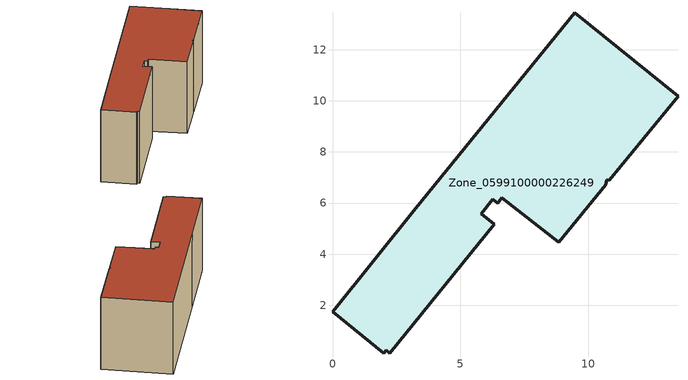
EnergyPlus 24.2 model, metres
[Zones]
Zone_0599100000226249
 floor ground (C_G): 13.52,10.18 10.82,6.88 10.73,6.91 10.69,6.72 8.85,4.47 6.63,6.2 6.47,5.99 6.27,6.15 5.81,5.59 6.33,5.17 2.25,0.12 2.1,0.25 2,0.12 0,1.75 3.26,5.8 9.48,13.45 z0
 wall outside (C_F): 2.25,0.12 6.33,5.17 5.81,5.59 6.27,6.15 6.47,5.99 6.63,6.2 8.85,4.47 10.69,6.72 10.73,6.91 10.82,6.88 13.52,10.18 9.48,13.45 3.26,5.8 0,1.75 2,0.12 2.1,0.25 2.25,0.12 z0:5.87
 roof outside (C_R): 6.27,6.15 6.47,5.99 6.63,6.2 8.85,4.47 10.69,6.72 10.73,6.91 10.82,6.88 13.52,10.18 9.48,13.45 3.26,5.8 0,1.75 2,0.12 2.1,0.25 2.25,0.12 6.33,5.17 5.81,5.59 z5.87
[BUILDING]
Pand.0599100000226249: North Axis=0; Terrain=City; Loads Convergence Tolerance Value=0.04; Temperature Convergence Tolerance Value=0.4; Solar Distribution=FullExterior; Maximum Number of Warmup Days=25; Minimum Number of Warmup Days=1
[Site:Location]
Rotterdam.The.Hague.AP_ZH_NLD Design_Conditions: Latitude=51.96; Longitude=4.45; Time Zone=1; Elevation=-4.5
[SITE:GROUNDTEMPERATURE:BUILDINGSURFACE]
18, 18, 18, 18, 18, 18, 18, 18, 18, 18, 18, 18
[MATERIAL] Thermal Absorptance=0.9; Solar Absorptance=0.7; Visible Absorptance=0.7
Name | Roughness | Thickness | Conductivity | Density | Specific Heat
G.TC.1946 | MediumSmooth | 0.15 | 1 | 540 | 1210
F.TC.1946 | Rough | 0.3 | 0.857143 | 1920 | 840
R.TC.1946 | MediumRough | 0.2 | 0.909091 | 1500 | 1000
[CONSTRUCTION]
C_G: G.TC.1946
C_F: F.TC.1946
C_R: R.TC.1946
[ZONE]
Zone_0599100000226249: Type=1; Multiplier=1; Ceiling Height=Autocalculate; Volume=Autocalculate; Floor Area=autocalculate; Part of Total Floor Area=Yes
[ZONEINFILTRATION:DESIGNFLOWRATE]
Infil_Zone_0599100000226249: Zone or ZoneList or Space or SpaceList=Zone_0599100000226249; Schedule=AlwaysOn; Design Flow Rate Calculation Method=Flow/Area; Flow Rate per Floor Area=0.003; Constant Term Coefficient=1; Temperature Term Coefficient=0; Velocity Term Coefficient=0; Velocity Squared Term Coefficient=0
[HVACTEMPLATE:ZONE:IDEALLOADSAIRSYSTEM]
Zone_0599100000226249: Maximum Heating Supply Air Temperature=50; Minimum Cooling Supply Air Temperature=13; Maximum Heating Supply Air Humidity Ratio=0.0156; Minimum Cooling Supply Air Humidity Ratio=0.0077; Heating Limit=NoLimit; Cooling Limit=NoLimit; Dehumidification Control Type=ConstantSensibleHeatRatio; Cooling Sensible Heat Ratio=0.7; Dehumidification Setpoint=60; Humidification Control Type=None; Humidification Setpoint=30; Outdoor Air Method=None; Outdoor Air Flow Rate per Person=0.00944; Outdoor Air Flow Rate per Zone Floor Area=0; Outdoor Air Flow Rate per Zone=0; Demand Controlled Ventilation Type=None; Outdoor Air Economizer Type=NoEconomizer; Heat Recovery Type=None; Sensible Heat Recovery Effectiveness=0.7; Latent Heat Recovery Effectiveness=0.65
[ZONECONTROL:THERMOSTAT]
ThermostatControl_Zone_0599100000226249: Zone or ZoneList=Zone_0599100000226249; Control Type Schedule=DualSetpointControlType; Control 1=Thermostat_Zone_0599100000226249; Temperature Difference Between Cutout And Setpoint=0
[THERMOSTATSETPOINT:DUALSETPOINT]
Thermostat_Zone_0599100000226249: Heating Setpoint Temperature Schedule=HeatingSetpoint_Zone_0599100000226249; Cooling Setpoint Temperature Schedule=CoolingSetpoint_Zone_0599100000226249
[SCHEDULE:COMPACT]
HeatingSetpoint_Zone_0599100000226249: Through: 12/31, For: AllDays, Until: 24:00, 21
CoolingSetpoint_Zone_0599100000226249: Through: 12/31, For: AllDays, Until: 24:00, 24
DualSetpointControlType: Through: 12/31, For: AllDays, Until: 24:00, 4
AlwaysOn: Through: 12/31, For: AllDays, Until: 24:00, 1
